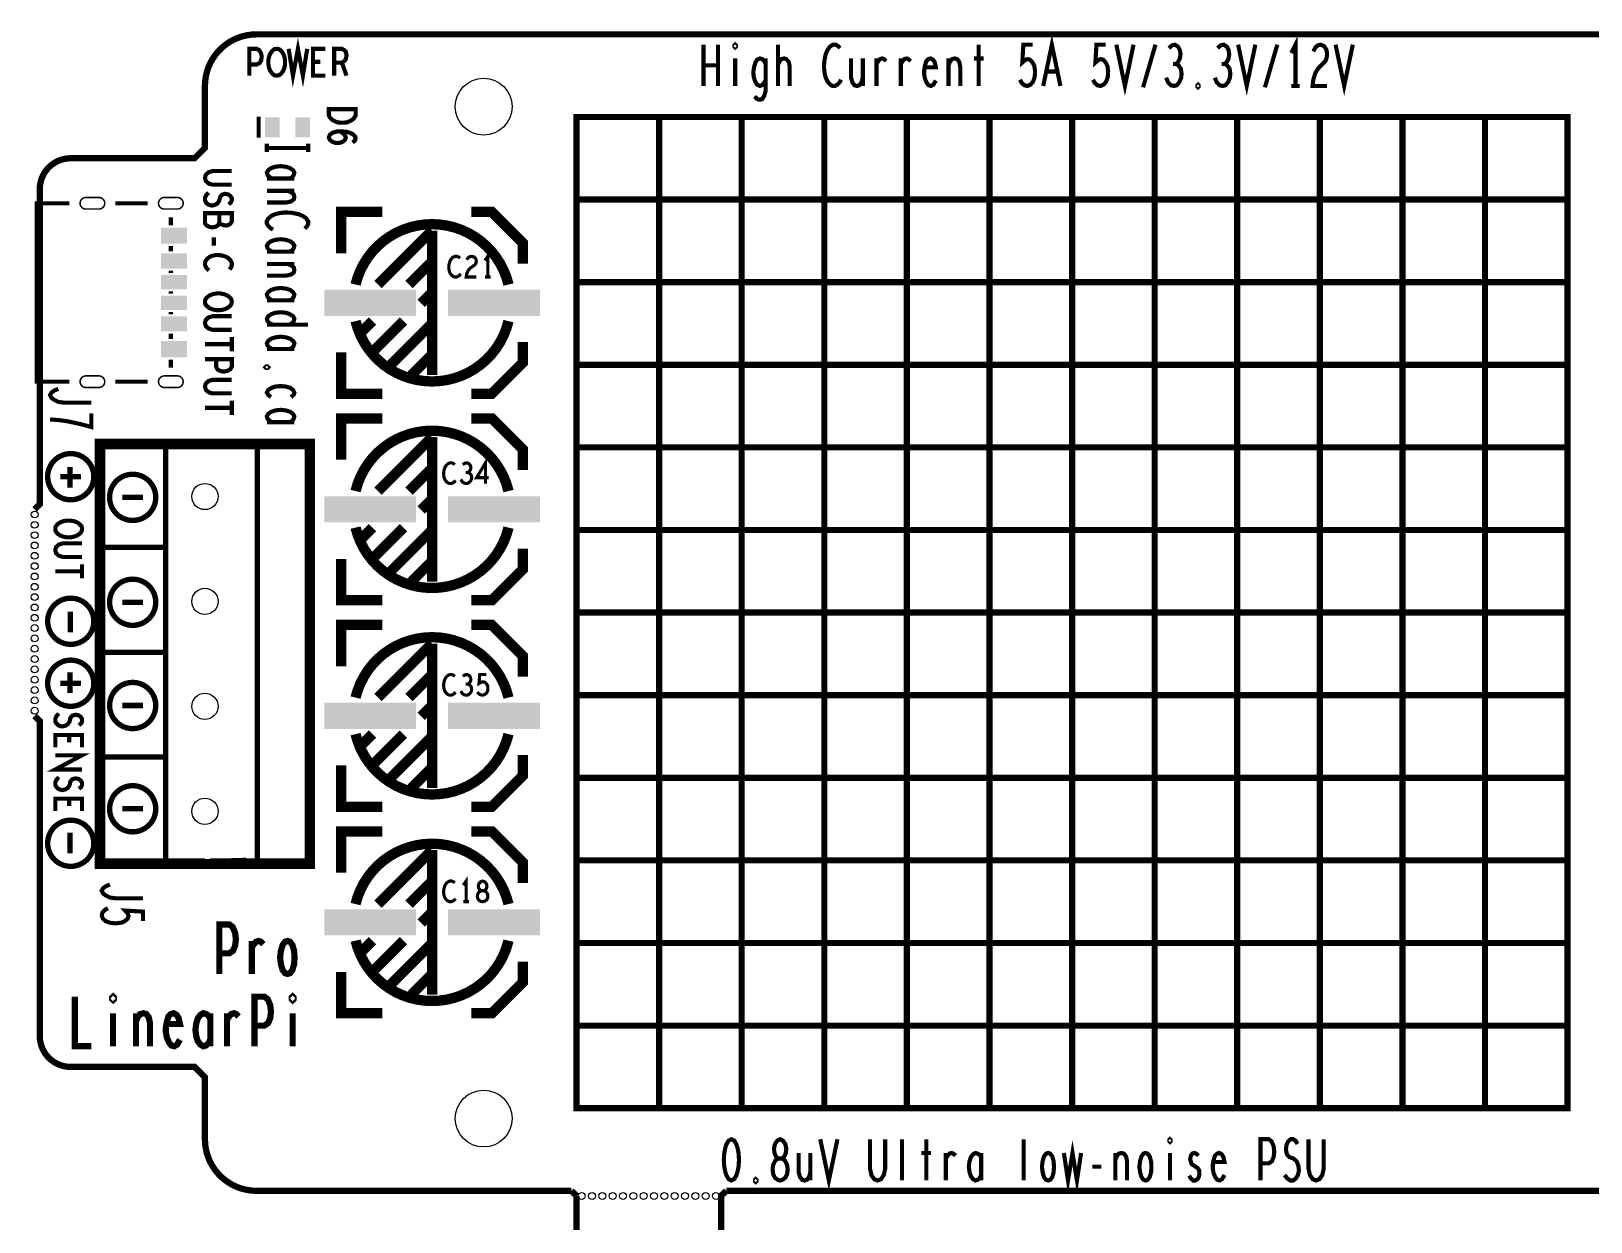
# Model space of a CAD drawing. Extents: x -8 to 132, y -59 to 56.
# Drawn here: x -8.4 to 67.1, y -1.5 to 56.2 of the extents above; entities that cross this region are included whole.
import ezdxf

# ---------------------------------------------------------------- set-up
doc = ezdxf.new("R2010")
doc.units = 0
doc.layers.get('0').update_dxf_attribs({"linetype": 'CONTINUOUS'})
for name, color, linetype in [('BOARD_ART', 7, 'CONTINUOUS'), ('LINEARPIPRO-1-4_DRL', 1, 'CONTINUOUS'), ('LINEARPIPRO_ROU', 4, 'CONTINUOUS'), ('PASTETOP_ART', 10, 'CONTINUOUS'), ('SILK_TOP_ART', 12, 'CONTINUOUS')]:
    doc.layers.add(name, color=color, linetype=linetype)

# ---------------------------------------------------------------- blocks, each defined once
blk = doc.blocks.new('RECTANGLE_54')
blk.add_solid([(0.635, 0.3683), (0.635, -0.3683), (-0.635, 0.3683), (-0.635, -0.3683)])
blk = doc.blocks.new('RECTANGLE_55')
blk.add_solid([(0.635, 0.3937), (0.635, -0.3937), (-0.635, 0.3937), (-0.635, -0.3937)])
blk = doc.blocks.new('RECTANGLE_56')
blk.add_solid([(0.635, 0.3429), (0.635, -0.3429), (-0.635, 0.3429), (-0.635, -0.3429)])
blk = doc.blocks.new('RECTANGLE_63')
blk.add_solid([(0.3556, 0.4826), (0.3556, -0.4826), (-0.3556, 0.4826), (-0.3556, -0.4826)])
blk = doc.blocks.new('RECTANGLE_59')
blk.add_solid([(2.2225, 0.635), (2.2225, -0.635), (-2.2225, 0.635), (-2.2225, -0.635)])
blk = doc.blocks.new('ROUND_3')
blk.add_circle((0, 0), 0.165)
blk = doc.blocks.new('ROUND_78')
blk.add_circle((0, 0), 0.635)
blk = doc.blocks.new('ROUND_8')
blk.add_circle((0, 0), 1.375)

msp = doc.modelspace()

# ---------------------------------------------------------------- linework, layer by layer
at = {"layer": 'BOARD_ART', "const_width": 0.3048}
for points in [[(2.5, 56, 0.4142136), (0, 53.5)], [(-6.5, 50, 0.4142136), (-8, 48.5)], [(-8, 7.5, 0.4142136), (-6.5, 6)], [(0, 2.5, 0.4142136), (2.5, 0)]]:
    msp.add_lwpolyline(points, format="xyb", dxfattribs=at)
for points in [[(129.5, 56), (2.5, 56)], [(0, 53.5), (0, 50.5), (-0.5, 50), (-6.5, 50)], [(-8, 48.5), (-8, 33.25), (-8.25, 33)], [(-8.25, 23), (-8, 22.75), (-8, 7.5)], [(-6.5, 6), (-0.5, 6), (0, 5.5), (0, 2.5)], [(2.5, 0), (17.75, 0)], [(17.75, 0), (18, -0.25)], [(25.25, -3), (25, -2.75), (25, -0.25), (25.25, 0)], [(25.25, 0), (106.75, 0)], [(18, -0.25), (18, -2.75), (17.75, -3)]]:
    msp.add_lwpolyline(points, dxfattribs=at)
at = {"layer": 'LINEARPIPRO_ROU', "const_width": 0.075}
for points in [[(-5.7674, 48.0998, 1), (-5.7674, 47.54)], [(-5.1324, 47.54, 1), (-5.1324, 48.0998)], [(-1.9674, 48.0998, 1), (-1.9674, 47.54)], [(-1.3324, 47.54, 1), (-1.3324, 48.0998)], [(-5.7674, 39.4598, 1), (-5.7674, 38.9)], [(-5.1324, 38.9, 1), (-5.1324, 39.4598)], [(-1.9674, 39.4598, 1), (-1.9674, 38.9)], [(-1.3324, 38.9, 1), (-1.3324, 39.4598)]]:
    msp.add_lwpolyline(points, format="xyb", dxfattribs=at)
for points in [[(-5.1324, 48.0998), (-5.7674, 48.0998)], [(-1.3324, 48.0998), (-1.9674, 48.0998)], [(-5.7674, 47.54), (-5.1324, 47.54)], [(-1.9674, 47.54), (-1.3324, 47.54)], [(-5.1324, 39.4598), (-5.7674, 39.4598)], [(-1.3324, 39.4598), (-1.9674, 39.4598)], [(-5.7674, 38.9), (-5.1324, 38.9)], [(-1.9674, 38.9), (-1.3324, 38.9)]]:
    msp.add_lwpolyline(points, dxfattribs=at)
at = {"layer": 'SILK_TOP_ART'}
for points, const_width in [([(40.6033, 53.5), (41.02, 55.5), (41.4367, 53.5)], 0.2), ([(52.82, 53.5), (52.82, 55.5), (52.62, 55.1)], 0.2), ([(2.15, 54), (2.15, 55.3), (2.51, 55.3), (2.63, 55.235), (2.72, 55.0833), (2.75, 54.91), (2.72, 54.7367), (2.645, 54.6067), (2.51, 54.5416), (2.15, 54.5416)], 0.2), ([(3.477, 54), (3.357, 54.0217), (3.252, 54.1083), (3.162, 54.2383), (3.102, 54.39), (3.072, 54.5633), (3.072, 54.7367), (3.102, 54.91), (3.162, 55.0617), (3.252, 55.1917), (3.357, 55.2783), (3.477, 55.3), (3.597, 55.2783), (3.702, 55.1917), (3.792, 55.0617), (3.852, 54.91), (3.882, 54.7367), (3.882, 54.5633), (3.852, 54.39), (3.792, 54.2383), (3.702, 54.1083), (3.597, 54.0217), (3.477, 54)], 0.2), ([(4.054, 55.3), (4.264, 54), (4.504, 55.3), (4.744, 54), (4.954, 55.3)], 0.2), ([(5.831, 54), (5.231, 54), (5.231, 55.3), (5.831, 55.3)], 0.2), ([(6.258, 54), (6.258, 55.3), (6.633, 55.3), (6.753, 55.235), (6.828, 55.1483), (6.858, 54.975), (6.828, 54.8017), (6.738, 54.6933), (6.633, 54.6283), (6.258, 54.6283)], 0.2), ([(24.15, 53.5), (24.15, 55.5)], 0.2), ([(24.85, 55.5), (24.85, 53.5)], 0.2), ([(25.68, 55.3666), (25.6467, 55.4), (25.6467, 55.4667), (25.68, 55.5), (25.7133, 55.4667), (25.7133, 55.4), (25.68, 55.3666)], 0.2), ([(27.7567, 53.5), (27.7567, 55.5)], 0.2), ([(30.7667, 55.3333), (30.6667, 55.4333), (30.55, 55.5), (30.4167, 55.5), (30.2666, 55.4), (30.15, 55.2333), (30.0667, 55.0333), (30, 54.7), (29.9833, 54.4), (30.0167, 54.1), (30.0667, 53.9), (30.1667, 53.7), (30.2833, 53.5667), (30.4, 53.5), (30.5167, 53.5), (30.6333, 53.5667), (30.7333, 53.6666), (30.8167, 53.7999)], 0.2), ([(37.48, 55.5), (37.48, 53.5)], 0.2), ([(39.4733, 53.7999), (39.5733, 53.6333), (39.69, 53.5333), (39.84, 53.5), (39.99, 53.5667), (40.1067, 53.7), (40.19, 53.9333), (40.2067, 54.2), (40.1733, 54.4666), (40.09, 54.6333), (39.9733, 54.7666), (39.8567, 54.8), (39.74, 54.7666), (39.59, 54.6333), (39.64, 55.5), (40.09, 55.5)], 0.2), ([(43.0133, 53.7999), (43.1133, 53.6333), (43.23, 53.5333), (43.38, 53.5), (43.53, 53.5667), (43.6467, 53.7), (43.73, 53.9333), (43.7467, 54.2), (43.7133, 54.4666), (43.63, 54.6333), (43.5133, 54.7666), (43.3967, 54.8), (43.28, 54.7666), (43.13, 54.6333), (43.18, 55.5), (43.63, 55.5)], 0.2), ([(44.1433, 55.5), (44.56, 53.5), (44.9767, 55.5)], 0.2), ([(45.44, 53.4333), (46.04, 55.5)], 0.2), ([(47.0367, 54.5667), (47.1367, 54.6667), (47.22, 54.8333), (47.2533, 55.0333), (47.22, 55.2333), (47.1367, 55.4), (46.9867, 55.5), (46.8367, 55.4667), (46.6867, 55.3333)], 0.2), ([(49.3967, 54.5667), (49.4967, 54.6667), (49.58, 54.8333), (49.6133, 55.0333), (49.58, 55.2333), (49.4967, 55.4), (49.3467, 55.5), (49.1967, 55.4667), (49.0467, 55.3333)], 0.2), ([(50.0433, 55.5), (50.46, 53.5), (50.8767, 55.5)], 0.2), ([(51.34, 53.4333), (51.94, 55.5)], 0.2), ([(53.6833, 55.1667), (53.7833, 55.3666), (53.9, 55.4667), (54.0333, 55.5), (54.2, 55.4333), (54.3167, 55.2667), (54.35, 55.0667), (54.3333, 54.8666), (54.2667, 54.7), (53.9333, 54.3667), (53.7833, 54.1333), (53.6833, 53.7999), (53.65, 53.5), (54.35, 53.5)], 0.2), ([(54.7633, 55.5), (55.18, 53.5), (55.5967, 55.5)], 0.2), ([(5.591, 54.6717), (5.231, 54.6717)], 0.2), ([(6.633, 54.6283), (6.858, 54)], 0.2), ([(24.85, 54.5), (24.15, 54.5)], 0.2), ([(25.68, 54.8333), (25.68, 53.5)], 0.2), ([(27.16, 54.5667), (27.0933, 54.7), (26.9933, 54.8), (26.8767, 54.8333), (26.7433, 54.7666), (26.66, 54.6333), (26.5933, 54.4), (26.56, 54.1666), (26.5767, 53.9666), (26.6433, 53.7333), (26.7433, 53.5667), (26.8767, 53.5), (26.9767, 53.5333), (27.0933, 53.6666), (27.16, 53.7999)], 0.2), ([(26.6267, 53), (26.7433, 52.8667), (26.8767, 52.8334), (26.9933, 52.8667), (27.0933, 53.0333), (27.16, 53.2667), (27.16, 54.8333)], 0.2), ([(27.7567, 54.5334), (27.84, 54.7), (27.9233, 54.8), (28.0567, 54.8333), (28.1567, 54.8), (28.2733, 54.6667), (28.3233, 54.4666), (28.3233, 53.5)], 0.2), ([(31.2967, 54.8333), (31.2967, 53.9), (31.3633, 53.6666), (31.4633, 53.5333), (31.58, 53.5), (31.6967, 53.5333), (31.7967, 53.6666), (31.8633, 53.9)], 0.2), ([(31.8633, 53.5), (31.8633, 54.8333)], 0.2), ([(32.5267, 54.5667), (32.61, 54.7), (32.6933, 54.8), (32.81, 54.8333), (32.8933, 54.8), (32.9933, 54.7)], 0.2), ([(32.5267, 53.5), (32.5267, 54.8333)], 0.2), ([(33.7067, 54.5667), (33.79, 54.7), (33.8733, 54.8), (33.99, 54.8333), (34.0733, 54.8), (34.1733, 54.7)], 0.2), ([(33.7067, 53.5), (33.7067, 54.8333)], 0.2), ([(34.87, 54.4), (35.4033, 54.4), (35.3533, 54.6333), (35.27, 54.7666), (35.1533, 54.8333), (35.0367, 54.8), (34.9367, 54.7), (34.87, 54.4666), (34.8367, 54.2666), (34.8367, 54.0667), (34.87, 53.8666), (34.9533, 53.6666), (35.0533, 53.5333), (35.17, 53.5), (35.2867, 53.5667), (35.4033, 53.7666)], 0.2), ([(36.0167, 54.5), (36.0833, 54.6667), (36.1833, 54.8), (36.3167, 54.8333), (36.4333, 54.8), (36.5333, 54.6667), (36.5833, 54.4333), (36.5833, 53.5)], 0.2), ([(36.0167, 53.5), (36.0167, 54.8333)], 0.2), ([(37.2467, 54.8333), (37.7133, 54.8333)], 0.2), ([(46.5533, 53.9), (46.6533, 53.6666), (46.7866, 53.5333), (46.9367, 53.5), (47.07, 53.5333), (47.2033, 53.7), (47.2867, 53.9), (47.3033, 54.1), (47.27, 54.3333), (47.1533, 54.5), (47.0367, 54.5667), (46.8867, 54.5667)], 0.2), ([(48.9133, 53.9), (49.0133, 53.6666), (49.1466, 53.5333), (49.2967, 53.5), (49.43, 53.5333), (49.5633, 53.7), (49.6467, 53.9), (49.6633, 54.1), (49.63, 54.3333), (49.5133, 54.5), (49.3967, 54.5667), (49.2467, 54.5667)], 0.2), ([(41.2867, 54.2), (40.7533, 54.2)], 0.2), ([(48.1, 53.4333), (48.0667, 53.4667), (48.0667, 53.5333), (48.1, 53.5667), (48.1333, 53.5333), (48.1333, 53.4667), (48.1, 53.4333)], 0.2), ([(52.62, 53.5), (53.02, 53.5)], 0.2), ([(6, 52.38), (7.3, 52.38), (7.3, 52.08), (7.235, 51.96), (7.1483, 51.87), (7.0184, 51.795), (6.8666, 51.735), (6.65, 51.72), (6.4333, 51.735), (6.2816, 51.795), (6.1516, 51.87), (6.065, 51.96), (6, 52.08), (6, 52.38)], 0.2), ([(18, 52), (66, 52), (66, 4), (18, 4), (18, 52)], 0.3), ([(22, 52), (22, 4)], 0.3), ([(26, 52), (26, 4)], 0.3), ([(30, 52), (30, 4)], 0.3), ([(34, 52), (34, 4)], 0.3), ([(38, 52), (38, 4)], 0.3), ([(42, 52), (42, 4)], 0.3), ([(46, 52), (46, 4)], 0.3), ([(50, 52), (50, 4)], 0.3), ([(54, 52), (54, 4)], 0.3), ([(58, 52), (58, 4)], 0.3), ([(62, 52), (62, 4)], 0.3), ([(2.603, 50.992), (2.603, 52.008)], 0.2032), ([(6.5416, 51.308), (6.6933, 51.203), (6.78, 51.113), (6.8233, 50.993), (6.78, 50.888), (6.6933, 50.813), (6.5633, 50.753), (6.4117, 50.738), (6.2816, 50.753), (6.1516, 50.813), (6.0433, 50.903), (6, 51.008), (6.0433, 51.128), (6.1733, 51.233), (6.3683, 51.293), (6.585, 51.308), (6.8666, 51.278), (7.0184, 51.233), (7.17, 51.158), (7.2783, 51.053), (7.3, 50.948), (7.2567, 50.843), (7.1483, 50.768)], 0.2), ([(3, 50.7), (3, 50.3)], 0.2), ([(5, 50.7), (5, 50.3)], 0.2), ([(5, 50.5), (3, 50.5)], 0.2), ([(1.3, 49.38), (0.3683, 49.38), (0.1733, 49.32), (0.0433, 49.2), (0, 49.05), (0.0433, 48.9), (0.1733, 48.78), (0.3683, 48.72), (1.3, 48.72)], 0.2), ([(4.1, 49.02), (4.2333, 49.0867), (4.3, 49.1867), (4.3333, 49.3033), (4.2666, 49.42), (4.1333, 49.52), (3.9333, 49.5867), (3.6666, 49.62), (3.4, 49.5867), (3.2, 49.52), (3.0667, 49.42), (3, 49.3033), (3.0333, 49.1867), (3.1333, 49.0867), (3.2666, 49.02)], 0.2), ([(3, 49.02), (4.3333, 49.02)], 0.2), ([(0.1733, 48.338), (0.065, 48.218), (0, 48.083), (0, 47.963), (0.065, 47.843), (0.1733, 47.753), (0.325, 47.708), (0.4766, 47.738), (0.6067, 47.813), (0.6933, 47.948), (0.7367, 48.128), (0.8233, 48.233), (0.975, 48.278), (1.1267, 48.248), (1.235, 48.173), (1.3, 48.068), (1.3, 47.963), (1.2567, 47.858), (1.1483, 47.768)], 0.2), ([(3, 48.4233), (4.3333, 48.4233)], 0.2), ([(4, 48.4233), (4.1667, 48.3567), (4.3, 48.2567), (4.3333, 48.1233), (4.3, 48.0067), (4.1667, 47.9067), (3.9333, 47.8567), (3, 47.8567)], 0.2), ([(-6.5675, 47.82), (-8.15, 47.82), (-8.15, 39.18), (-6.5675, 39.18)], 0.2032), ([(-2.7675, 47.82), (-4.3325, 47.82)], 0.2032), ([(8.6, 47.4), (6.6, 47.4), (6.6, 45.4)], 0.5), ([(12.9, 47.4), (13.9, 47.4), (15.4, 45.9), (15.4, 44.9)], 0.5), ([(18, 48), (66, 48)], 0.3), ([(-1.65, 46.7452), (-1.65, 47.147)], 0.2032), ([(0.6933, 46.876), (0.7583, 46.816), (0.8666, 46.771), (1.0184, 46.741), (1.1483, 46.771), (1.235, 46.831), (1.3, 46.936), (1.3, 47.341), (0, 47.341), (0, 46.846), (0.0866, 46.741), (0.2167, 46.681), (0.3683, 46.651), (0.52, 46.681), (0.65, 46.771), (0.6933, 46.876), (0.6933, 47.341)], 0.2), ([(4.8333, 46.5933), (4.9333, 46.6933), (5, 46.81), (5, 46.9433), (4.9, 47.0934), (4.7333, 47.21), (4.5333, 47.2933), (4.2, 47.36), (3.9, 47.3767), (3.6, 47.3433), (3.4, 47.2933), (3.2, 47.1933), (3.0667, 47.0767), (3, 46.96), (3, 46.8433), (3.0667, 46.7267), (3.1666, 46.6267), (3.2999, 46.5433)], 0.2), ([(0.4333, 46.164), (0.4333, 45.774)], 0.2), ([(4.1, 45.48), (4.2333, 45.5467), (4.3, 45.6467), (4.3333, 45.7633), (4.2666, 45.88), (4.1333, 45.98), (3.9333, 46.0467), (3.6666, 46.08), (3.4, 46.0467), (3.2, 45.98), (3.0667, 45.88), (3, 45.7633), (3.0333, 45.6467), (3.1333, 45.5467), (3.2666, 45.48)], 0.2), ([(11, 46.5), (8.3849, 43.8849)], 0.5), ([(11, 39.5), (11, 46.5)], 0.5), ([(-1.65, 45.4898), (-1.65, 45.7548)], 0.2032), ([(1.1917, 44.612), (1.2567, 44.702), (1.3, 44.807), (1.3, 44.927), (1.235, 45.062), (1.1267, 45.167), (0.9967, 45.242), (0.78, 45.302), (0.585, 45.317), (0.39, 45.287), (0.26, 45.242), (0.13, 45.152), (0.0433, 45.047), (0, 44.942), (0, 44.837), (0.0433, 44.732), (0.1083, 44.642), (0.195, 44.567)], 0.2), ([(3, 45.48), (4.3333, 45.48)], 0.2), ([(12.3567, 45.1667), (12.2867, 45.2167), (12.205, 45.25), (12.1117, 45.25), (12.0067, 45.2), (11.925, 45.1167), (11.8667, 45.0167), (11.82, 44.85), (11.8083, 44.7), (11.8317, 44.55), (11.8667, 44.45), (11.9367, 44.35), (12.0183, 44.2833), (12.1, 44.25), (12.1817, 44.25), (12.2633, 44.2833), (12.3333, 44.3333), (12.3917, 44.4)], 0.1524), ([(12.6783, 45.0833), (12.7483, 45.1833), (12.83, 45.2333), (12.9233, 45.25), (13.04, 45.2167), (13.1217, 45.1333), (13.145, 45.0333), (13.1333, 44.9333), (13.0867, 44.85), (12.8533, 44.6833), (12.7483, 44.5667), (12.6783, 44.4), (12.655, 44.25), (13.145, 44.25)], 0.1524), ([(13.7, 44.25), (13.7, 45.25), (13.56, 45.05)], 0.1524), ([(-1.65, 44.4444), (-1.65, 44.5502)], 0.2032), ([(3, 44.8833), (4.3333, 44.8833)], 0.2), ([(4, 44.8833), (4.1667, 44.8167), (4.3, 44.7167), (4.3333, 44.5833), (4.3, 44.4667), (4.1667, 44.3667), (3.9333, 44.3167), (3, 44.3167)], 0.2), ([(11, 45), (9.8849, 43.8849)], 0.5), ([(4.1, 43.12), (4.2333, 43.1867), (4.3, 43.2867), (4.3333, 43.4033), (4.2666, 43.52), (4.1333, 43.62), (3.9333, 43.6867), (3.6666, 43.72), (3.4, 43.6867), (3.2, 43.62), (3.0667, 43.52), (3, 43.4033), (3.0333, 43.2867), (3.1333, 43.1867), (3.2666, 43.12)], 0.2), ([(13.56, 44.25), (13.84, 44.25)], 0.1524), ([(18, 44), (66, 44)], 0.3), ([(-1.65, 43.4444), (-1.65, 43.5556)], 0.2032), ([(0, 43.05), (0.0217, 43.17), (0.1083, 43.275), (0.2383, 43.365), (0.39, 43.425), (0.5633, 43.455), (0.7367, 43.455), (0.91, 43.425), (1.0617, 43.365), (1.1917, 43.275), (1.2783, 43.17), (1.3, 43.05), (1.2783, 42.93), (1.1917, 42.825), (1.0617, 42.735), (0.91, 42.675), (0.7367, 42.645), (0.5633, 42.645), (0.39, 42.675), (0.2383, 42.735), (0.1083, 42.825), (0.0217, 42.93), (0, 43.05)], 0.2), ([(3, 43.12), (4.3333, 43.12)], 0.2), ([(11, 43.5), (10.4724, 42.9724)], 0.5), ([(-1.65, 42.4498), (-1.65, 42.5556)], 0.2032), ([(1.3, 42.353), (0.3683, 42.353), (0.1733, 42.293), (0.0433, 42.173), (0, 42.023), (0.0433, 41.873), (0.1733, 41.753), (0.3683, 41.693), (1.3, 41.693)], 0.2), ([(3.2999, 41.94), (3.1333, 42.0067), (3.0333, 42.1067), (3, 42.2233), (3.0667, 42.3567), (3.2333, 42.4567), (3.4333, 42.5233), (3.6666, 42.54), (3.9, 42.5233), (4.1, 42.4567), (4.2666, 42.3567), (4.3333, 42.2233), (4.3, 42.1067), (4.2333, 42.0233), (4.1, 41.94)], 0.2), ([(8.1151, 42.1151), (7.6, 41.6)], 0.5), ([(9.6151, 42.1151), (8.2, 40.7)], 0.5), ([(-1.65, 41.2452), (-1.65, 41.5102)], 0.2032), ([(5, 41.94), (3, 41.94)], 0.2), ([(11, 42), (9, 40)], 0.5), ([(1.3, 40.996), (0, 40.996)], 0.2), ([(1.3, 41.341), (1.3, 40.651)], 0.2), ([(4.1, 40.76), (4.2333, 40.8267), (4.3, 40.9267), (4.3333, 41.0433), (4.2666, 41.16), (4.1333, 41.26), (3.9333, 41.3267), (3.6666, 41.36), (3.4, 41.3267), (3.2, 41.26), (3.0667, 41.16), (3, 41.0433), (3.0333, 40.9267), (3.1333, 40.8267), (3.2666, 40.76)], 0.2), ([(3, 40.76), (4.3333, 40.76)], 0.2), ([(8.6, 38.6), (6.6, 38.6), (6.6, 40.6)], 0.5), ([(12.9, 38.6), (13.9, 38.6), (15.4, 40.1), (15.4, 41.1)], 0.5), ([(-1.65, 39.853), (-1.65, 40.2548)], 0.2032), ([(0, 40.269), (1.3, 40.269), (1.3, 39.909), (1.235, 39.789), (1.0833, 39.699), (0.91, 39.669), (0.7367, 39.699), (0.6067, 39.774), (0.5416, 39.909), (0.5416, 40.269)], 0.2), ([(11, 40.5), (10, 39.5)], 0.5), ([(18, 40), (66, 40)], 0.3), ([(-4.3325, 39.18), (-2.7675, 39.18)], 0.2032), ([(1.3, 39.272), (0.3683, 39.272), (0.1733, 39.212), (0.0433, 39.092), (0, 38.942), (0.0433, 38.792), (0.1733, 38.672), (0.3683, 38.612), (1.3, 38.612)], 0.2), ([(2.9333, 39.88), (2.9667, 39.9133), (3.0333, 39.9133), (3.0667, 39.88), (3.0333, 39.8467), (2.9667, 39.8467), (2.9333, 39.88)], 0.2), ([(-7.1, 38.8333), (-7.3, 38.75), (-7.4333, 38.65), (-7.5, 38.5333), (-7.4333, 38.4), (-7.3, 38.3), (-7.1, 38.2), (-6.8334, 38.1667), (-5.5, 38.1667)], 0.2), ([(4.1667, 38.4333), (4.3, 38.55), (4.3333, 38.65), (4.2666, 38.7833), (4.1333, 38.8833), (3.9, 38.95), (3.6666, 38.9667), (3.4333, 38.95), (3.2333, 38.8833), (3.0667, 38.7833), (3, 38.65), (3.0667, 38.5333), (3.2, 38.4333)], 0.2), ([(1.3, 37.915), (0, 37.915)], 0.2), ([(1.3, 38.26), (1.3, 37.57)], 0.2), ([(4.1, 37.22), (4.2333, 37.2867), (4.3, 37.3867), (4.3333, 37.5033), (4.2666, 37.62), (4.1333, 37.72), (3.9333, 37.7867), (3.6666, 37.82), (3.4, 37.7867), (3.2, 37.72), (3.0667, 37.62), (3, 37.5033), (3.0333, 37.3867), (3.1333, 37.2867), (3.2666, 37.22)], 0.2), ([(-7.5, 37.3533), (-7.0667, 37.32), (-6.7, 37.27), (-6.3667, 37.2033), (-6, 37.12), (-5.5, 36.9867), (-5.5, 37.6533)], 0.2), ([(3, 37.22), (4.3333, 37.22)], 0.2), ([(8.6, 37.4), (6.6, 37.4), (6.6, 35.4)], 0.5), ([(12.9, 37.4), (13.9, 37.4), (15.4, 35.9), (15.4, 34.9)], 0.5), ([(0, 15.8801), (0, 15.84), (5.08, 15.84), (5.08, 36.16), (-5.08, 36.16), (-5.08, 15.84), (0, 15.84)], 0.508), ([(2, 16), (-1.905, 15.8801), (-1.905, 36.2001)], 0.2601), ([(2.54, 15.8801), (2.54, 36.2001)], 0.2601), ([(11, 36.5), (8.3849, 33.8849)], 0.5), ([(11, 29.5), (11, 36.5)], 0.5), ([(13.59, 34.25), (13.59, 35.25), (13.1583, 34.5333), (13.7417, 34.5333)], 0.1524), ([(18, 36), (66, 36)], 0.3), ([(-6.5301, 34.05), (-6.5301, 35.05)], 0.2601), ([(11, 35), (9.8849, 33.8849)], 0.5), ([(12.1067, 35.1667), (12.0367, 35.2167), (11.955, 35.25), (11.8617, 35.25), (11.7567, 35.2), (11.675, 35.1167), (11.6167, 35.0167), (11.57, 34.85), (11.5583, 34.7), (11.5817, 34.55), (11.6167, 34.45), (11.6867, 34.35), (11.7683, 34.2833), (11.85, 34.25), (11.9317, 34.25), (12.0133, 34.2833), (12.0833, 34.3333), (12.1417, 34.4)], 0.1524), ([(12.3933, 34.45), (12.4633, 34.3333), (12.5567, 34.2667), (12.6617, 34.25), (12.755, 34.2667), (12.8483, 34.35), (12.9067, 34.45), (12.9183, 34.55), (12.895, 34.6666), (12.8133, 34.75), (12.7317, 34.7833), (12.6267, 34.7833)], 0.1524), ([(12.7317, 34.7833), (12.8017, 34.8333), (12.86, 34.9166), (12.8833, 35.0167), (12.86, 35.1167), (12.8017, 35.2), (12.6967, 35.25), (12.5917, 35.2333), (12.4867, 35.1667)], 0.1524), ([(-7, 34.5801), (-6, 34.5801)], 0.2601), ([(-4, 33.5801), (-3, 33.5801)], 0.2601), ([(11, 33.5), (10.4724, 32.9724)], 0.5), ([(-7.25, 32.05), (-7.2283, 32.17), (-7.1417, 32.275), (-7.0117, 32.365), (-6.86, 32.425), (-6.6867, 32.455), (-6.5133, 32.455), (-6.34, 32.425), (-6.1883, 32.365), (-6.0583, 32.275), (-5.9717, 32.17), (-5.95, 32.05), (-5.9717, 31.93), (-6.0583, 31.825), (-6.1883, 31.735), (-6.34, 31.675), (-6.5133, 31.645), (-6.6867, 31.645), (-6.86, 31.675), (-7.0117, 31.735), (-7.1417, 31.825), (-7.2283, 31.93), (-7.25, 32.05)], 0.2), ([(8.1151, 32.1151), (7.6, 31.6)], 0.5), ([(9.6151, 32.1151), (8.2, 30.7)], 0.5), ([(11, 32), (9, 30)], 0.5), ([(18, 32), (66, 32)], 0.3), ([(-5.95, 31.353), (-6.8817, 31.353), (-7.0767, 31.293), (-7.2067, 31.173), (-7.25, 31.023), (-7.2067, 30.873), (-7.0767, 30.753), (-6.8817, 30.693), (-5.95, 30.693)], 0.2), ([(-5, 31.1603), (-2, 31.1603)], 0.2601), ([(12.9, 28.6), (13.9, 28.6), (15.4, 30.1), (15.4, 31.1)], 0.5), ([(-5.95, 30.341), (-5.95, 29.651)], 0.2), ([(8.6, 28.6), (6.6, 28.6), (6.6, 30.6)], 0.5), ([(11, 30.5), (10, 29.5)], 0.5), ([(-5.95, 29.996), (-7.25, 29.996)], 0.2), ([(-6.5199, 28.05), (-6.5199, 27.05)], 0.2601), ([(-4, 28.5001), (-3, 28.5001)], 0.2601), ([(18, 28), (66, 28)], 0.3), ([(8.6, 27.4), (6.6, 27.4), (6.6, 25.4)], 0.5), ([(12.9, 27.4), (13.9, 27.4), (15.4, 25.9), (15.4, 24.9)], 0.5), ([(11, 26.5), (8.3849, 23.8849)], 0.5), ([(11, 19.5), (11, 26.5)], 0.5), ([(-5, 26.0803), (-2, 26.0803)], 0.2601), ([(-6.5301, 24.1), (-6.5301, 25.1)], 0.2601), ([(11, 25), (9.8849, 23.8849)], 0.5), ([(12.1067, 24.9167), (12.0367, 24.9667), (11.955, 25), (11.8617, 25), (11.7567, 24.95), (11.675, 24.8667), (11.6167, 24.7667), (11.57, 24.6), (11.5583, 24.45), (11.5817, 24.3), (11.6167, 24.2), (11.6867, 24.1), (11.7683, 24.0333), (11.85, 24), (11.9317, 24), (12.0133, 24.0333), (12.0833, 24.0833), (12.1417, 24.15)], 0.1524), ([(12.7317, 24.5333), (12.8017, 24.5833), (12.86, 24.6666), (12.8833, 24.7667), (12.86, 24.8667), (12.8017, 24.95), (12.6967, 25), (12.5917, 24.9833), (12.4867, 24.9167)], 0.1524), ([(13.1933, 24.15), (13.2633, 24.0667), (13.345, 24.0167), (13.45, 24), (13.555, 24.0333), (13.6367, 24.1), (13.695, 24.2167), (13.7067, 24.35), (13.6833, 24.4833), (13.625, 24.5667), (13.5433, 24.6333), (13.4617, 24.65), (13.38, 24.6333), (13.275, 24.5667), (13.31, 25), (13.625, 25)], 0.1524), ([(-7, 24.5801), (-6, 24.5801)], 0.2601), ([(12.3933, 24.2), (12.4633, 24.0833), (12.5567, 24.0167), (12.6617, 24), (12.755, 24.0167), (12.8483, 24.1), (12.9067, 24.2), (12.9183, 24.3), (12.895, 24.4166), (12.8133, 24.5), (12.7317, 24.5333), (12.6267, 24.5333)], 0.1524), ([(-4, 23.5001), (-3, 23.5001)], 0.2601), ([(11, 23.5), (10.4724, 22.9724)], 0.5), ([(18, 24), (66, 24)], 0.3), ([(-7.0767, 23.115), (-7.185, 22.995), (-7.25, 22.86), (-7.25, 22.74), (-7.185, 22.62), (-7.0767, 22.53), (-6.925, 22.485), (-6.7734, 22.515), (-6.6433, 22.59), (-6.5567, 22.725), (-6.5133, 22.905), (-6.4267, 23.01), (-6.275, 23.055), (-6.1233, 23.025), (-6.015, 22.95), (-5.95, 22.845), (-5.95, 22.74), (-5.9933, 22.635), (-6.1017, 22.545)], 0.2), ([(-7.25, 21.473), (-7.25, 22.073), (-5.95, 22.073), (-5.95, 21.473)], 0.2), ([(-6.5783, 21.713), (-6.5783, 22.073)], 0.2), ([(8.1151, 22.1151), (7.6, 21.6)], 0.5), ([(9.6151, 22.1151), (8.2, 20.7)], 0.5), ([(11, 22), (9, 20)], 0.5), ([(-7.25, 21.091), (-5.95, 21.091), (-7.25, 20.401), (-5.95, 20.401)], 0.2), ([(12.9, 18.6), (13.9, 18.6), (15.4, 20.1), (15.4, 21.1)], 0.5), ([(-5, 21.0003), (-2, 21.0003)], 0.2601), ([(8.6, 18.6), (6.6, 18.6), (6.6, 20.6)], 0.5), ([(11, 20.5), (10, 19.5)], 0.5), ([(-7.0767, 20.034), (-7.185, 19.914), (-7.25, 19.779), (-7.25, 19.659), (-7.185, 19.539), (-7.0767, 19.449), (-6.925, 19.404), (-6.7734, 19.434), (-6.6433, 19.509), (-6.5567, 19.644), (-6.5133, 19.824), (-6.4267, 19.929), (-6.275, 19.974), (-6.1233, 19.944), (-6.015, 19.869), (-5.95, 19.764), (-5.95, 19.659), (-5.9933, 19.554), (-6.1017, 19.464)], 0.2), ([(18, 20), (66, 20)], 0.3), ([(-7.25, 18.392), (-7.25, 18.992), (-5.95, 18.992), (-5.95, 18.392)], 0.2), ([(-6.5783, 18.632), (-6.5783, 18.992)], 0.2), ([(-4, 18.5001), (-3, 18.5001)], 0.2601), ([(-6.5301, 16.35), (-6.5301, 17.35)], 0.2601), ([(8.6, 17.4), (6.6, 17.4), (6.6, 15.4)], 0.5), ([(12.9, 17.4), (13.9, 17.4), (15.4, 15.9), (15.4, 14.9)], 0.5), ([(11, 16.5), (8.3849, 13.8849)], 0.5), ([(11, 9.5), (11, 16.5)], 0.5), ([(18, 16), (66, 16)], 0.3), ([(11, 15), (9.8849, 13.8849)], 0.5), ([(12.65, 14), (12.65, 15), (12.51, 14.8)], 0.1524), ([(-4.6, 14.8333), (-4.8, 14.75), (-4.9333, 14.65), (-5, 14.5333), (-4.9333, 14.4), (-4.8, 14.3), (-4.6, 14.2), (-4.3334, 14.1667), (-3, 14.1667)], 0.2), ([(12.1067, 14.9167), (12.0367, 14.9667), (11.955, 15), (11.8617, 15), (11.7567, 14.95), (11.675, 14.8667), (11.6167, 14.7667), (11.57, 14.6), (11.5583, 14.45), (11.5817, 14.3), (11.6167, 14.2), (11.6867, 14.1), (11.7683, 14.0333), (11.85, 14), (11.9317, 14), (12.0133, 14.0333), (12.0833, 14.0833), (12.1417, 14.15)], 0.1524), ([(13.45, 14), (13.5317, 14.0167), (13.625, 14.0667), (13.6833, 14.15), (13.7067, 14.2667), (13.6833, 14.3833), (13.6133, 14.4833), (13.5083, 14.5333), (13.3917, 14.5333), (13.3217, 14.5667), (13.2633, 14.65), (13.24, 14.7667), (13.275, 14.8833), (13.3567, 14.9667), (13.45, 15), (13.5433, 14.9667), (13.625, 14.8833), (13.66, 14.7667), (13.6367, 14.65), (13.5783, 14.5667), (13.5083, 14.5333), (13.3917, 14.5333), (13.2867, 14.4833), (13.2167, 14.3833), (13.1933, 14.2667), (13.2167, 14.15), (13.275, 14.0667), (13.3683, 14.0167), (13.45, 14)], 0.1524), ([(-4.7001, 13.6867), (-4.8667, 13.5867), (-4.9667, 13.47), (-5, 13.32), (-4.9333, 13.17), (-4.8, 13.0533), (-4.5667, 12.97), (-4.3, 12.9533), (-4.0334, 12.9867), (-3.8667, 13.07), (-3.7334, 13.1867), (-3.7, 13.3033), (-3.7334, 13.42), (-3.8667, 13.57), (-3, 13.52), (-3, 13.07)], 0.2), ([(11, 13.5), (10.4724, 12.9724)], 0.5), ([(12.51, 14), (12.79, 14)], 0.1524), ([(0.7, 10.5), (0.7, 12.9), (1.18, 12.9), (1.34, 12.78), (1.46, 12.5), (1.5, 12.18), (1.46, 11.86), (1.36, 11.62), (1.18, 11.4999), (0.7, 11.4999)], 0.3), ([(2.27, 11.78), (2.37, 11.94), (2.47, 12.06), (2.61, 12.1), (2.71, 12.06), (2.83, 11.94)], 0.3), ([(2.27, 10.5), (2.27, 12.1)], 0.3), ([(4, 10.5), (3.88, 10.54), (3.76, 10.7), (3.68, 10.98), (3.64, 11.3), (3.68, 11.62), (3.76, 11.9), (3.88, 12.06), (4, 12.1), (4.12, 12.06), (4.24, 11.9), (4.32, 11.62), (4.34, 11.3), (4.32, 10.98), (4.24, 10.7), (4.12, 10.54), (4, 10.5)], 0.3), ([(8.1151, 12.1151), (7.6, 11.6)], 0.5), ([(9.6151, 12.1151), (8.2, 10.7)], 0.5), ([(11, 12), (9, 10)], 0.5), ([(18, 12), (66, 12)], 0.3), ([(12.9, 8.6), (13.9, 8.6), (15.4, 10.1), (15.4, 11.1)], 0.5), ([(8.6, 8.6), (6.6, 8.6), (6.6, 10.6)], 0.5), ([(11, 10.5), (10, 9.5)], 0.5), ([(-6.3, 9.4), (-6.3, 7), (-5.5, 7)], 0.3), ([(-4.45, 9.24), (-4.49, 9.28), (-4.49, 9.36), (-4.45, 9.4), (-4.41, 9.36), (-4.41, 9.28), (-4.45, 9.24)], 0.3), ([(2.4, 7), (2.4, 9.4), (2.88, 9.4), (3.04, 9.28), (3.16, 9), (3.2, 8.68), (3.16, 8.36), (3.06, 8.12), (2.88, 7.9999), (2.4, 7.9999)], 0.3), ([(4.25, 9.24), (4.21, 9.28), (4.21, 9.36), (4.25, 9.4), (4.29, 9.36), (4.29, 9.28), (4.25, 9.24)], 0.3), ([(-4.45, 8.6), (-4.45, 7)], 0.3), ([(-3.34, 8.2), (-3.26, 8.4), (-3.14, 8.56), (-2.98, 8.6), (-2.84, 8.56), (-2.72, 8.4), (-2.66, 8.12), (-2.66, 7)], 0.3), ([(-3.34, 7), (-3.34, 8.6)], 0.3), ([(-1.85, 8.08), (-1.21, 8.08), (-1.27, 8.36), (-1.37, 8.52), (-1.51, 8.6), (-1.65, 8.56), (-1.77, 8.44), (-1.85, 8.16), (-1.89, 7.9199), (-1.89, 7.68), (-1.85, 7.44), (-1.75, 7.2), (-1.63, 7.04), (-1.49, 7), (-1.35, 7.08), (-1.21, 7.3199)], 0.3), ([(0.26, 8.32), (0.18, 8.48), (0.06, 8.56), (-0.08, 8.6), (-0.22, 8.52), (-0.34, 8.36), (-0.42, 8.12), (-0.46, 7.8), (-0.42, 7.48), (-0.34, 7.2399), (-0.22, 7.08), (-0.08, 7), (0.06, 7.04), (0.18, 7.16), (0.26, 7.3199)], 0.3), ([(0.26, 7), (0.26, 8.6)], 0.3), ([(1.07, 8.28), (1.17, 8.44), (1.27, 8.56), (1.41, 8.6), (1.51, 8.56), (1.63, 8.44)], 0.3), ([(1.07, 7), (1.07, 8.6)], 0.3), ([(4.25, 8.6), (4.25, 7)], 0.3), ([(18, 8), (66, 8)], 0.3), ([(25.5, 2.5), (25.3666, 2.4333), (25.2667, 2.2667), (25.2, 2.0667), (25.15, 1.8), (25.1333, 1.5), (25.15, 1.2), (25.2, 0.9333), (25.2667, 0.7333), (25.3666, 0.5667), (25.5, 0.5), (25.6333, 0.5667), (25.7333, 0.7333), (25.8, 0.9333), (25.85, 1.2), (25.8667, 1.5), (25.85, 1.8), (25.8, 2.0667), (25.7333, 2.2667), (25.6333, 2.4333), (25.5, 2.5)], 0.2), ([(27.86, 0.5), (27.9767, 0.5333), (28.11, 0.6333), (28.1933, 0.7999), (28.2267, 1.0333), (28.1933, 1.2666), (28.0933, 1.4666), (27.9433, 1.5667), (27.7767, 1.5667), (27.6767, 1.6333), (27.5933, 1.8), (27.56, 2.0333), (27.61, 2.2667), (27.7266, 2.4333), (27.86, 2.5), (27.9933, 2.4333), (28.11, 2.2667), (28.16, 2.0333), (28.1267, 1.8), (28.0433, 1.6333), (27.9433, 1.5667), (27.7767, 1.5667), (27.6267, 1.4666), (27.5267, 1.2666), (27.4933, 1.0333), (27.5267, 0.7999), (27.61, 0.6333), (27.7433, 0.5333), (27.86, 0.5)], 0.2), ([(29.8033, 2.5), (30.22, 0.5), (30.6367, 2.5)], 0.2), ([(32.2133, 2.5), (32.2133, 1.0667), (32.28, 0.7666), (32.4133, 0.5667), (32.58, 0.5), (32.7467, 0.5667), (32.88, 0.7666), (32.9467, 1.0667), (32.9467, 2.5)], 0.2), ([(33.76, 0.5), (33.76, 2.5)], 0.2), ([(34.94, 2.5), (34.94, 0.5)], 0.2), ([(39.66, 0.5), (39.66, 2.5)], 0.2), ([(41.6033, 1.8333), (41.8033, 0.5), (42.02, 1.8333), (42.2367, 0.5), (42.4367, 1.8333)], 0.2), ([(46.74, 2.3666), (46.7067, 2.4), (46.7067, 2.4667), (46.74, 2.5), (46.7733, 2.4667), (46.7733, 2.4), (46.74, 2.3666)], 0.2), ([(51.1267, 0.5), (51.1267, 2.5), (51.5267, 2.5), (51.66, 2.4), (51.76, 2.1667), (51.7933, 1.9), (51.76, 1.6333), (51.6767, 1.4333), (51.5267, 1.3333), (51.1267, 1.3333)], 0.2), ([(52.29, 0.7666), (52.4233, 0.6), (52.5733, 0.5), (52.7067, 0.5), (52.84, 0.6), (52.94, 0.7666), (52.99, 1), (52.9567, 1.2333), (52.8733, 1.4333), (52.7233, 1.5667), (52.5233, 1.6333), (52.4067, 1.7666), (52.3567, 2), (52.39, 2.2333), (52.4733, 2.4), (52.59, 2.5), (52.7067, 2.5), (52.8233, 2.4333), (52.9233, 2.2667)], 0.2), ([(53.4533, 2.5), (53.4533, 1.0667), (53.52, 0.7666), (53.6533, 0.5667), (53.82, 0.5), (53.9867, 0.5667), (54.12, 0.7666), (54.1867, 1.0667), (54.1867, 2.5)], 0.2), ([(28.7567, 1.8333), (28.7567, 0.9), (28.8233, 0.6666), (28.9233, 0.5333), (29.04, 0.5), (29.1567, 0.5333), (29.2567, 0.6666), (29.3233, 0.9)], 0.2), ([(29.3233, 0.5), (29.3233, 1.8333)], 0.2), ([(34.7067, 1.8333), (35.1733, 1.8333)], 0.2), ([(35.8867, 1.5667), (35.97, 1.7), (36.0533, 1.8), (36.17, 1.8333), (36.2533, 1.8), (36.3533, 1.7)], 0.2), ([(35.8867, 0.5), (35.8867, 1.8333)], 0.2), ([(37.6, 1.6), (37.5333, 1.7333), (37.4333, 1.8), (37.3167, 1.8333), (37.2, 1.7666), (37.1, 1.6333), (37.0333, 1.4333), (37, 1.1666), (37.0333, 0.9), (37.1, 0.7), (37.2, 0.5667), (37.3167, 0.5), (37.4333, 0.5333), (37.5333, 0.6333), (37.6, 0.7666)], 0.2), ([(37.6, 0.5), (37.6, 1.8333)], 0.2), ([(40.84, 0.5), (40.74, 0.5333), (40.64, 0.6666), (40.5733, 0.9), (40.54, 1.1666), (40.5733, 1.4333), (40.64, 1.6667), (40.74, 1.8), (40.84, 1.8333), (40.94, 1.8), (41.04, 1.6667), (41.1067, 1.4333), (41.1233, 1.1666), (41.1067, 0.9), (41.04, 0.6666), (40.94, 0.5333), (40.84, 0.5)], 0.2), ([(44.0967, 1.5), (44.1633, 1.6667), (44.2633, 1.8), (44.3967, 1.8333), (44.5133, 1.8), (44.6133, 1.6667), (44.6633, 1.4333), (44.6633, 0.5)], 0.2), ([(44.0967, 0.5), (44.0967, 1.8333)], 0.2), ([(45.56, 0.5), (45.46, 0.5333), (45.36, 0.6666), (45.2933, 0.9), (45.26, 1.1666), (45.2933, 1.4333), (45.36, 1.6667), (45.46, 1.8), (45.56, 1.8333), (45.66, 1.8), (45.76, 1.6667), (45.8267, 1.4333), (45.8433, 1.1666), (45.8267, 0.9), (45.76, 0.6666), (45.66, 0.5333), (45.56, 0.5)], 0.2), ([(46.74, 1.8333), (46.74, 0.5)], 0.2), ([(47.67, 0.7333), (47.7533, 0.6), (47.87, 0.5), (47.97, 0.5), (48.07, 0.5667), (48.1367, 0.6666), (48.17, 0.7999), (48.1533, 1), (48.0867, 1.1), (47.7866, 1.3), (47.72, 1.5334), (47.7533, 1.7), (47.82, 1.8), (47.92, 1.8333), (48.02, 1.8), (48.12, 1.7)], 0.2), ([(48.85, 1.4), (49.3833, 1.4), (49.3333, 1.6333), (49.25, 1.7666), (49.1333, 1.8333), (49.0167, 1.8), (48.9167, 1.7), (48.85, 1.4666), (48.8167, 1.2666), (48.8167, 1.0667), (48.85, 0.8666), (48.9333, 0.6666), (49.0333, 0.5333), (49.15, 0.5), (49.2667, 0.5667), (49.3833, 0.7666)], 0.2), ([(42.9833, 1.1666), (43.4167, 1.1666)], 0.2), ([(26.68, 0.4333), (26.6467, 0.4667), (26.6467, 0.5333), (26.68, 0.5667), (26.7133, 0.5333), (26.7133, 0.4667), (26.68, 0.4333)], 0.2)]:
    msp.add_lwpolyline(points, dxfattribs=dict(at, const_width=const_width))
for points, const_width in [([(11, 46.8079, 0.3470716), (7.2963, 43.8849)], 0.5), ([(14.7037, 43.8849, 0.3470716), (11, 46.8079)], 0.5), ([(7.2963, 42.1151, 0.3470716), (11, 39.1921)], 0.5), ([(11, 39.1921, 0.3470716), (14.7037, 42.1151)], 0.5), ([(11, 36.8079, 0.3470716), (7.2963, 33.8849)], 0.5), ([(14.7037, 33.8849, 0.3470716), (11, 36.8079)], 0.5), ([(-3.5001, 34.6981, 0.4142136), (-4.6181, 33.5801)], 0.2601), ([(-2.3821, 33.5801, 0.4142136), (-3.5001, 34.6981)], 0.2601), ([(-4.6181, 33.5801, 0.4142136), (-3.5001, 32.4621)], 0.2601), ([(-3.5001, 32.4621, 0.4142136), (-2.3821, 33.5801)], 0.2601), ([(7.2963, 32.1151, 0.3470716), (11, 29.1921)], 0.5), ([(11, 29.1921, 0.3470716), (14.7037, 32.1151)], 0.5), ([(11, 26.8079, 0.3470716), (7.2963, 23.8849)], 0.5), ([(14.7037, 23.8849, 0.3470716), (11, 26.8079)], 0.5), ([(7.2963, 22.1151, 0.3470716), (11, 19.1921)], 0.5), ([(11, 19.1921, 0.3470716), (14.7037, 22.1151)], 0.5), ([(11, 16.8079, 0.3470716), (7.2963, 13.8849)], 0.5), ([(14.7037, 13.8849, 0.3470716), (11, 16.8079)], 0.5), ([(7.2963, 12.1151, 0.3470716), (11, 9.1921)], 0.5), ([(11, 9.1921, 0.3470716), (14.7037, 12.1151)], 0.5)]:
    msp.add_lwpolyline(points, format="xyb", dxfattribs=dict(at, const_width=const_width))
at = {"layer": 'SILK_TOP_ART', "const_width": 0.2601}
for points in [[(-7.6181, 34.5801, 1), (-5.3821, 34.5801, 1)], [(-4.6181, 28.5001, 1), (-2.3821, 28.5001, 1)], [(-7.6181, 27.5801, 1), (-5.3821, 27.5801, 1)], [(-7.6181, 24.5801, 1), (-5.3821, 24.5801, 1)], [(-4.6181, 23.5001, 1), (-2.3821, 23.5001, 1)], [(-4.6181, 18.5001, 1), (-2.3821, 18.5001, 1)], [(-7.6181, 16.8301, 1), (-5.3821, 16.8301, 1)]]:
    msp.add_lwpolyline(points, format="xyb", close=True, dxfattribs=at)

# ---------------------------------------------------------------- block references
at = {"layer": 'LINEARPIPRO-1-4_DRL'}
for name, p in [('ROUND_8', (13.5, 52.5)), ('ROUND_78', (0, 33.62)), ('ROUND_3', (-8.25, 32.75)), ('ROUND_3', (-8.25, 32.25)), ('ROUND_3', (-8.25, 31.75)), ('ROUND_3', (-8.25, 31.25)), ('ROUND_3', (-8.25, 30.75)), ('ROUND_3', (-8.25, 30.25)), ('ROUND_3', (-8.25, 29.75)), ('ROUND_3', (-8.25, 29.25)), ('ROUND_3', (-8.25, 28.75)), ('ROUND_78', (0, 28.54)), ('ROUND_3', (-8.25, 28.25)), ('ROUND_3', (-8.25, 27.75)), ('ROUND_3', (-8.25, 27.25)), ('ROUND_3', (-8.25, 26.75)), ('ROUND_3', (-8.25, 26.25)), ('ROUND_3', (-8.25, 25.75)), ('ROUND_3', (-8.25, 25.25)), ('ROUND_3', (-8.25, 24.75)), ('ROUND_3', (-8.25, 24.25)), ('ROUND_3', (-8.25, 23.75)), ('ROUND_78', (0, 23.46)), ('ROUND_3', (-8.25, 23.25)), ('ROUND_78', (0, 18.38)), ('ROUND_8', (13.5, 3.5)), ('ROUND_3', (18.25, -0.25)), ('ROUND_3', (18.75, -0.25)), ('ROUND_3', (19.25, -0.25)), ('ROUND_3', (19.75, -0.25)), ('ROUND_3', (20.25, -0.25)), ('ROUND_3', (20.75, -0.25)), ('ROUND_3', (21.25, -0.25)), ('ROUND_3', (21.75, -0.25)), ('ROUND_3', (22.25, -0.25)), ('ROUND_3', (22.75, -0.25)), ('ROUND_3', (23.25, -0.25)), ('ROUND_3', (23.75, -0.25)), ('ROUND_3', (24.25, -0.25)), ('ROUND_3', (24.75, -0.25))]:
    msp.add_blockref(name, p, dxfattribs=at)
at = {"layer": 'PASTETOP_ART'}
for name, p in [('RECTANGLE_63', (3.2634, 51.5)), ('RECTANGLE_63', (4.7366, 51.5)), ('RECTANGLE_55', (-1.5, 46.25)), ('RECTANGLE_54', (-1.5, 45.02)), ('RECTANGLE_56', (-1.5, 44)), ('RECTANGLE_56', (-1.5, 43)), ('RECTANGLE_59', (8, 43)), ('RECTANGLE_59', (14, 43)), ('RECTANGLE_54', (-1.5, 41.98)), ('RECTANGLE_55', (-1.5, 40.75)), ('RECTANGLE_59', (8, 33)), ('RECTANGLE_59', (14, 33)), ('RECTANGLE_59', (8, 23)), ('RECTANGLE_59', (14, 23)), ('RECTANGLE_59', (8, 13)), ('RECTANGLE_59', (14, 13))]:
    msp.add_blockref(name, p, dxfattribs=at)

doc.saveas('drawing.dxf')
